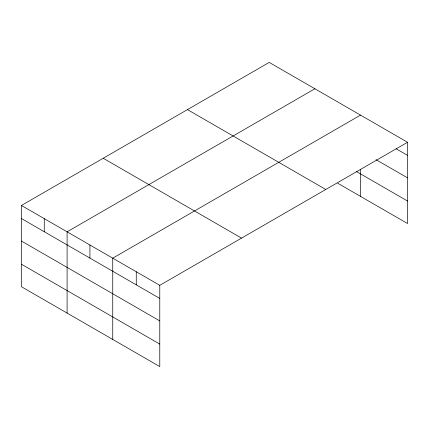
<?xml version="1.0" encoding="UTF-8"?>
<svg xmlns="http://www.w3.org/2000/svg" width="429" height="429" viewBox="0 0 429 429"><rect width="100%" height="100%" fill="white"/><g stroke="black" fill="none" stroke-linecap="round" stroke-linejoin="round"><path stroke-width="0.64" d="M407.55 142.272L269.224 62.409L21.45 205.464L21.45 286.728L159.776 366.591L159.776 285.323L407.55 142.272L407.55 223.536L337.698 183.204M314.875 88.765L67.096 231.816L67.096 313.084M360.521 115.117L112.747 258.172L112.747 339.436M396.08 148.745L407.55 155.368M376.008 159.652L407.55 177.863M356.526 171.584L407.55 201.04M187.462 109.62L325.783 189.479M103.217 158.258L241.538 238.116M21.45 205.464L159.776 285.323M21.45 218.559L159.776 298.423M21.45 241.055L159.776 320.919M21.45 264.232L159.776 344.096M360.521 169.251L360.521 196.385M136.261 271.75L136.261 284.845M89.918 244.997L89.918 258.092M44.273 218.64L44.273 231.735"/></g></svg>
